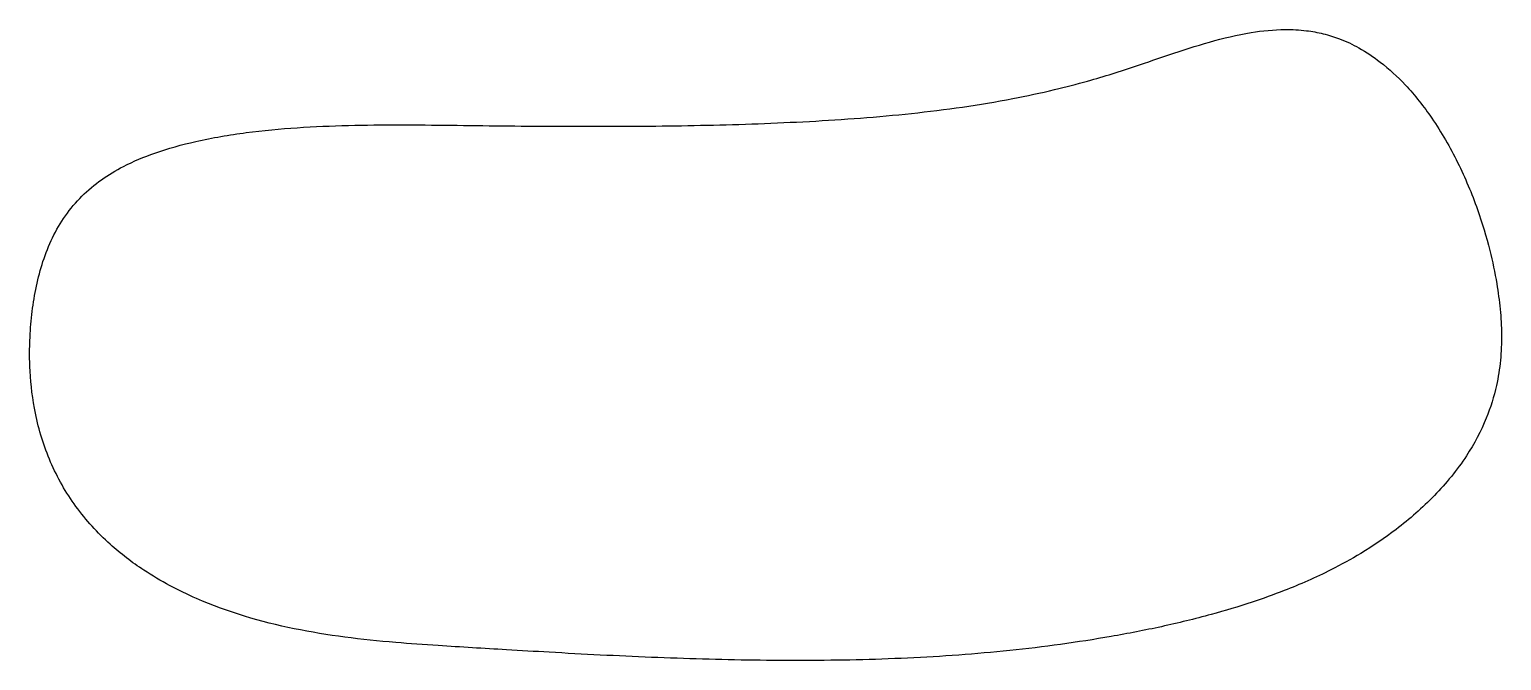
# Model space of a CAD drawing. Header units: millimetres. Extents: x 15 to 194, y 48 to 125.
import ezdxf

# ---------------------------------------------------------------- set-up
doc = ezdxf.new("R2010")
doc.units = ezdxf.units.MM
doc.layers.add('outline', color=7, linetype='Continuous')

msp = doc.modelspace()

# ---------------------------------------------------------------- linework, layer by layer
at = {"layer": 'outline'}
msp.add_open_spline([(35.62, 55.48), (39.42, 53.82), (45.4, 52.07), (53.58, 50.74), (59.41, 50.15), (64.57, 49.78), (69.05, 49.51), (73.53, 49.24), (78.69, 48.94), (84.55, 48.62), (90.75, 48.33), (96.96, 48.12), (103.16, 47.98), (109.37, 47.94), (115.58, 48.02), (121.79, 48.23), (127.99, 48.6), (134.17, 49.14), (140.34, 49.88), (146.47, 50.84), (152.57, 52.02), (158.27, 53.41), (163.22, 54.9), (167.12, 56.29), (170.31, 57.61), (173.43, 59.08), (177.05, 61.08), (181.34, 63.98), (185.76, 67.85), (189.49, 72.41), (191.93, 77), (193.17, 80.97), (193.7, 84.38), (193.82, 87.49), (193.65, 90.59), (193.18, 94.01), (192.33, 98.06), (190.84, 103.02), (188.57, 108.44), (185.64, 113.53), (182.44, 117.61), (179.4, 120.43), (176.67, 122.26), (174.32, 123.37), (172.18, 124.04), (169.97, 124.44), (167.04, 124.59), (163.08, 124.19), (158.38, 123.05), (153.79, 121.56), (149.87, 120.21), (146.6, 119.13), (143.29, 118.14), (139.28, 117.11), (134.22, 116.03), (128.44, 115.06), (122.28, 114.3), (116.09, 113.74), (109.89, 113.35), (103.69, 113.07), (97.48, 112.89), (91.28, 112.79), (85.07, 112.76), (78.86, 112.77), (72.65, 112.82), (66.44, 112.9), (60.23, 112.96), (54.02, 112.91), (47.82, 112.65), (41.63, 112.08), (35.85, 111.09), (30.85, 109.73), (27.02, 108.13), (24.06, 106.35), (21.67, 104.35), (19.66, 101.97), (18.09, 99.28), (16.95, 96.39), (16.17, 93.38), (15.67, 90.31), (15.37, 86.87), (15.37, 82.73), (16, 77.58), (17.73, 71.95), (20.81, 66.52), (24.78, 62.16), (29.73, 58.39), (33.41, 56.45), (35.62, 55.48)], degree=3, knots=[0, 0, 0, 0, 12.418602, 18.627903, 24.837204, 30.011622, 34.151156, 38.29069, 43.465108, 49.674409, 55.88371, 62.093011, 68.302312, 74.511613, 80.720914, 86.930215, 93.139516, 99.348817, 105.558118, 111.767419, 117.976721, 124.186022, 129.360439, 133.499973, 136.604624, 139.709274, 143.848808, 149.023226, 155.232527, 161.441828, 166.616246, 170.75578, 173.86043, 176.965081, 180.069731, 183.174382, 187.313916, 192.488334, 198.697635, 204.906936, 210.081353, 214.220887, 217.325538, 219.912747, 221.982514, 224.052281, 226.63949, 230.779024, 235.953441, 241.127859, 245.267393, 248.372043, 251.476694, 255.616228, 260.790645, 266.999947, 273.209248, 279.418549, 285.62785, 291.837151, 298.046452, 304.255753, 310.465054, 316.674355, 322.883656, 329.092957, 335.302258, 341.51156, 347.720861, 353.930162, 360.139463, 365.31388, 369.453414, 372.558065, 375.662715, 378.767366, 381.872017, 384.976667, 388.081318, 391.185968, 394.290619, 398.430153, 403.60457, 409.813871, 416.023173, 422.232474, 427.406891, 434.651076, 434.651076, 434.651076, 434.651076], dxfattribs=at)

doc.saveas('drawing.dxf')
